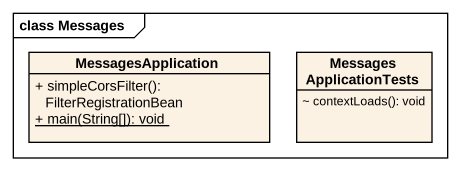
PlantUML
@startuml
mainframe class Messages
hide circle
hide empty members
skinparam classAttributeIconSize 0
class MessagesApplication {
  + simpleCorsFilter(): FilterRegistrationBean
  {static} + main(String[]): void
}
class MessagesApplicationTests {
  ~ contextLoads(): void
}
@enduml
